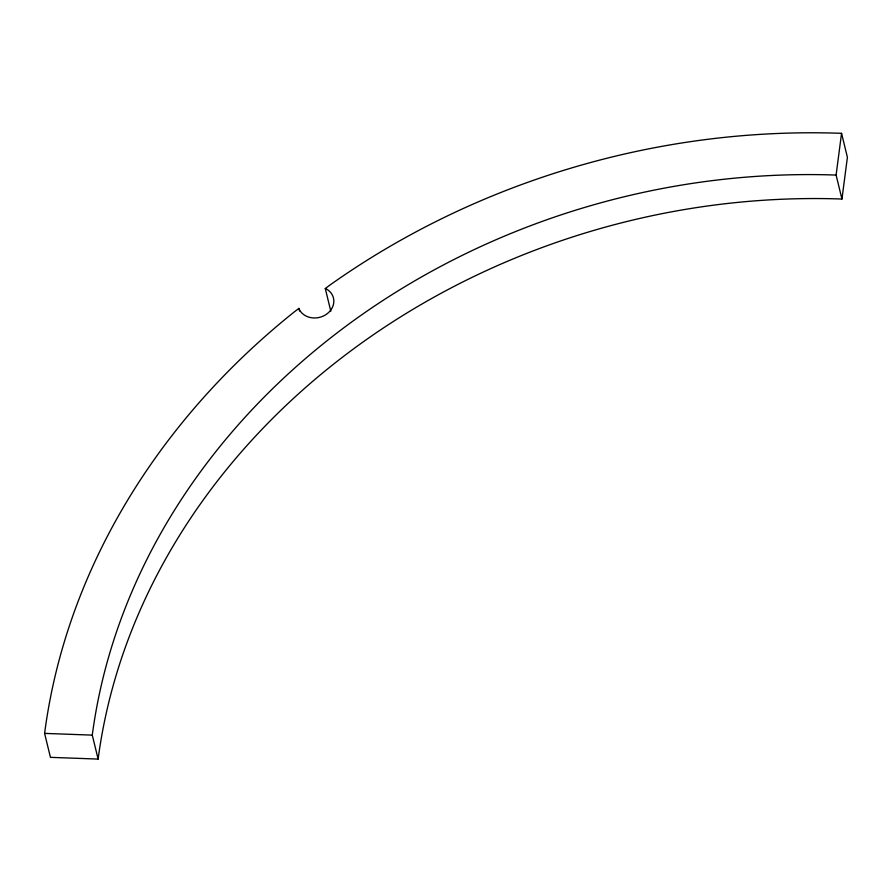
<?xml version="1.0" encoding="UTF-8"?>
<svg xmlns="http://www.w3.org/2000/svg" width="892" height="892" viewBox="0 0 892 892"><rect width="100%" height="100%" fill="white"/><g stroke="black" fill="none" stroke-linecap="round" stroke-linejoin="round"><path stroke-width="1.34" d="M325.29 288.551L326.55 289.075A18.13 15.51 -13.7 0 1 327.041 313.839A18.13 15.51 -13.7 0 1 299.333 309.569L298.943 308.387L294.416 311.799A725.341 620.431 -13.7 0 0 44.6 733.391L50.443 757.341L98.12 759.081A677.775 579.744 -13.7 0 1 841.948 199.028L836.105 175.066L841.557 133.321A725.341 620.431 -13.7 0 0 329.817 285.139L325.29 288.551L330.798 311.174M841.948 199.028L847.4 157.282L841.557 133.321M44.6 733.391L92.277 735.131A677.775 579.744 -13.7 0 1 836.105 175.066M298.943 308.387L299.589 311.052M92.277 735.131L98.12 759.081"/></g></svg>
